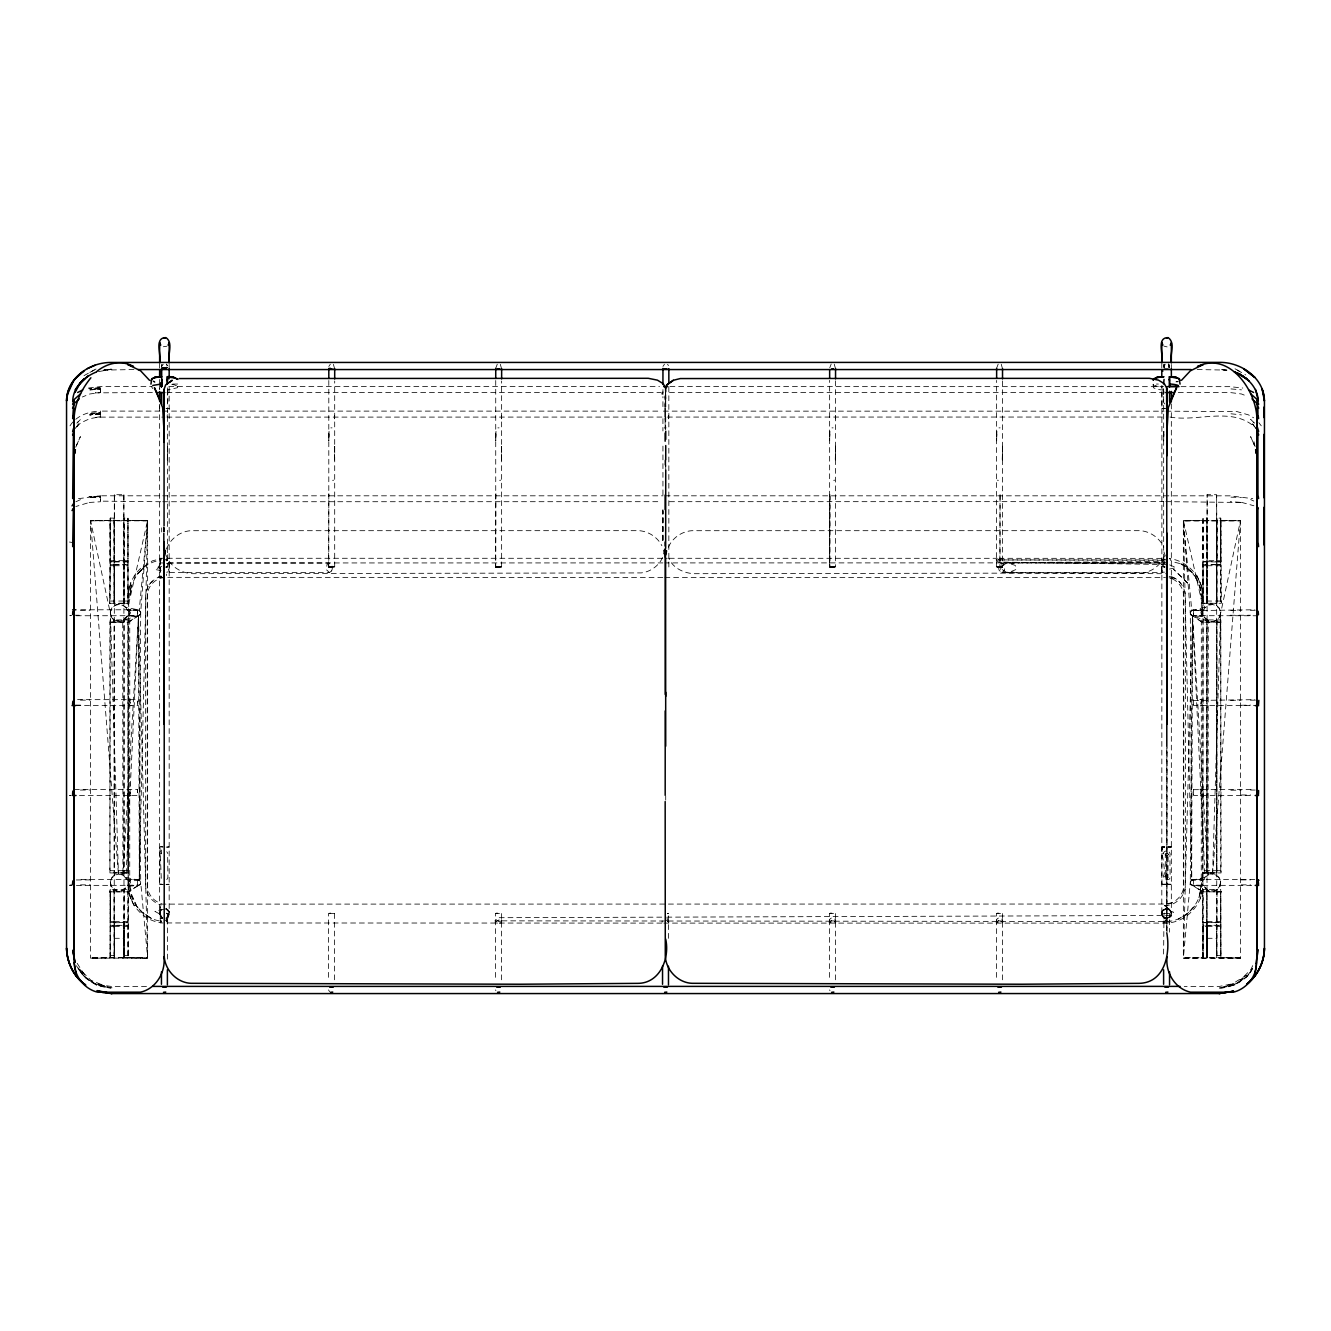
<?xml version="1.0" encoding="UTF-8"?>
<svg xmlns="http://www.w3.org/2000/svg" width="1331" height="1331" viewBox="0 0 1331 1331"><rect width="100%" height="100%" fill="white"/><g stroke="black" fill="none" stroke-linecap="round" stroke-linejoin="round"><path stroke-width="0.75" stroke-dasharray="5 3.75" d="M100.474 499.341L100.474 501.754L88.811 502.486L89.726 502.353L75.817 506.512M95.283 497.594L89.776 497.511L100.474 495.798L160.668 495.814M100.474 411.628L100.474 412.726L89.776 414.906L100.474 414.107L100.474 416.736L95.283 417.485L100.474 417.119L100.474 411.096L160.702 411.096M100.474 389.933L100.474 392.529L89.726 393.993L82.356 396.987M100.474 387.903L88.961 388.502L100.74 387.92L89.776 389.85L100.474 389.234L89.776 389.85L100.474 387.903L100.474 386.922M123.866 560.667L114.35 560.7L114.067 518.108L110.257 518.108L109.624 603.292L110.257 564.46L114.067 564.577L114.183 603.226L128.874 603.292L147.641 520.371L90.575 520.371L90.575 958.137L147.641 958.137L147.641 520.371L139.273 610.047L140.72 612.726L140.171 615.038L117.943 621.843L113.701 620.146L111.105 616.735L110.29 611.877L111.671 608.151L114.716 605.123L118.426 604.091L122.319 604.64L125.979 607.369L139.273 610.047L140.72 612.726M114.067 560.667L110.257 560.7L110.257 518.108L110.257 603.193M114.35 561.948L123.866 561.848L123.866 494.699L114.35 494.699L114.183 603.226L114.35 601.046L123.866 601.046L124.016 603.226L128.874 603.292L125.979 607.369L127.36 610.313L139.339 610.546M127.36 879.957L122.934 875.016L122.735 621.228L127.31 616.469L138.474 616.02L139.339 880.19C131.353 881.555 126.778 880.307 122.319 874.284L114.716 874.783L111.671 877.795L110.29 881.538L111.105 886.379L113.701 889.79L117.943 891.487L122.735 890.888L127.36 885.281L138.64 885.165L140.271 884.133L140.703 881.804L139.273 879.708L140.703 612.16L147.641 520.371L139.273 879.708L140.72 882.386L147.641 958.137L90.575 957.688M127.36 610.313L139.273 610.047M114.067 921.468L110.257 921.501L110.257 889.574L109.325 891.837L124.016 891.77L124.149 889.574L127.959 889.574L127.959 926.542L124.149 926.509L123.999 957.621L90.575 958.137L110.124 957.638L110.257 889.574L121.92 890.622L125.613 888.393L127.36 885.281M129.839 885.414C125.463 885.464 131.403 901.104 134.181 905.546L129.673 895.696L128.175 884.133L128.358 879.275L130.488 878.959L129.739 881.971L129.739 791.013L130.721 789.183L128.192 790.065L128.159 881.588C126.611 900.771 140.77 919.821 160.053 922.533M137.442 880.523L137.442 879.408L79.311 879.425M137.442 792.76L137.442 789.599L73.022 789.533M137.442 702.901L137.442 701.237M137.442 613.142L137.442 611.195M137.442 610.63L137.442 609.781L79.228 609.798M159.67 404.225L159.703 408.351M159.67 389.783L159.67 383.594M661.856 923.098L160.286 922.949L160.286 917.691M160.286 916.094L160.286 906.045M662.805 577.388L160.169 577.355L160.169 562.963L662.871 562.913M160.169 563.163L160.169 560.551M160.169 559.852L160.169 558.271L667.197 558.288M161.683 531.951L161.683 527.825M164.062 531.751L164.062 527.808M167.39 959.102L167.39 913.465L166.358 913.166M334.414 979.799L334.414 913.465L330.853 913.099L328.491 913.399L328.474 979.799M328.807 380.5L328.79 566.956L332.151 567.372L334.697 566.973L334.697 381.015M495.731 380.5L495.731 566.956L499.092 567.372L501.637 566.973L501.637 381.015M501.454 979.799L501.454 913.465L497.894 913.099L495.531 913.399L495.498 979.799M662.905 540.486L662.921 509.939M662.938 539.987L662.938 511.27M662.938 494.866L662.938 442.591M662.938 406.621L662.938 396.571M662.938 394.558L662.938 388.536M665.7 800.097L665.7 795.955M665.733 470.059L665.733 459.877M665.75 416.886L665.666 429.73M665.75 388.286L665.75 406.704L665.833 394.592M668.478 938.355L668.478 913.465L667.447 913.166M835.552 380.866L835.552 566.823L833.006 567.222L829.646 566.806L829.646 380.35M835.519 979.799L835.519 913.465L831.958 913.099L829.612 913.399L829.579 979.799M1002.526 380.932L1002.542 566.89L999.997 567.289L996.62 566.873L996.636 380.416M999.964 566.474L998.383 566.507L999.847 566.474L1000.047 493.651L1000.047 566.474L1002.509 566.806L996.603 566.84L1002.509 566.806L996.703 566.89L1001.295 566.54L1000.147 566.474M1002.559 979.799L1002.559 913.465L998.999 913.099L996.636 913.399L996.62 979.799M1163.66 396.571L1163.66 566.939L1164.941 567.305M1163.66 394.558L1163.66 388.536M1163.61 954.028L1164.009 913.266L1169.55 913.465L1169.55 932.133M1166.755 930.735L1166.805 746.192M1167.004 931.966L1167.104 747.09M1193.558 704.282L1193.558 705.596L1255.183 705.63M1193.558 700.489L1254.817 699.657M1258.061 615.771L1193.558 615.671L1193.558 612.393M1193.558 610.613L1254.834 609.764M1193.558 609.831L1193.558 615.671M1251.689 885.365L1193.558 885.348L1193.558 884.499M1193.558 794.574L1193.558 795.489L1251.772 795.505M1193.558 789.682L1254.734 789.533M1193.558 699.69L1193.558 705.596M1206.851 561.948L1203.041 561.848L1203.041 560.667L1206.851 560.7L1206.851 564.46L1203.041 564.577L1202.841 881.937C1204.622 903.316 1186.32 923.398 1164.791 923.098L663.919 923.098M1240.425 957.688L1207.001 957.621L1206.851 926.509L1203.041 926.542L1202.908 957.638L1183.359 958.137L1183.359 520.371L1240.425 520.371L1240.425 958.137L1183.359 958.137L1192.526 616.02L1190.829 615.038L1190.28 612.726L1183.359 520.371L1202.126 603.292L1205.021 607.369L1203.64 610.313L1191.661 610.546L1190.28 612.726M1206.851 922.749L1203.041 922.649L1203.041 921.468L1206.851 921.501L1206.851 925.261L1203.041 925.361L1202.908 957.638L1183.359 957.688M1203.041 601.046L1203.041 565.742L1206.851 565.725L1206.984 603.226L1202.126 603.292L1203.041 601.046L1206.851 601.046L1206.851 518.108L1203.041 518.108L1202.941 520.321L1203.008 603.226M1206.851 926.509L1207.001 957.621L1202.908 957.638L1202.425 891.837L1190.729 884.133L1190.297 881.804L1191.727 879.708L1190.297 612.16L1191.727 610.047L1183.359 520.371L1191.727 879.708L1190.28 882.386L1183.359 958.137L1240.425 958.137L1220.876 957.638L1220.743 889.574L1209.08 890.622L1205.387 888.393L1203.64 885.281L1192.36 885.165M1191.661 610.546L1205.021 607.369L1208.681 604.64L1212.574 604.091L1216.284 605.123L1219.329 608.151L1220.71 611.877L1219.895 616.286L1217.016 619.863L1216.817 872.87L1206.934 872.87L1206.851 870.69L1203.041 870.69L1202.692 872.936L1206.934 872.87L1206.851 619.93L1203.041 619.93L1202.093 622.193L1190.729 614.473L1190.297 612.16M1190.729 614.473L1192.36 615.521L1203.64 615.637L1208.265 621.228L1208.066 875.016L1203.64 879.957L1191.661 880.19L1192.526 616.02L1203.69 616.469L1208.265 621.228L1213.057 621.843L1217.299 620.146L1219.895 616.735L1220.71 611.877M1216.817 872.87L1216.85 622.109L1216.933 619.93L1220.743 619.93L1221.076 872.936L1202.692 872.936L1216.817 872.87L1216.65 870.69L1207.134 870.69L1206.934 872.87M1220.743 922.416L1216.933 922.533L1220.743 922.749L1220.743 921.501L1216.933 921.468M1208.265 621.228L1192.526 616.02L1208.066 875.016L1212.574 874.184L1240.425 520.82L1220.86 520.321L1221.376 603.292L1202.126 603.292L1216.817 603.226L1216.65 601.046L1207.134 601.046L1206.984 603.226L1207.134 494.699L1216.65 494.699L1216.933 561.848L1220.743 561.948L1220.743 518.108L1216.933 518.108L1216.65 560.7L1207.134 560.667M1220.743 922.749L1220.743 889.574M123.866 494.699L123.999 957.621L147.641 958.137L138.474 616.02L122.934 875.016L118.426 874.184L90.575 520.82L123.999 520.305L124.149 518.108L127.959 518.108L127.959 561.848L124.149 561.948L124.149 565.725L127.959 565.742M662.938 418.683L662.921 430.961M665.167 428.931L665.201 416.62M1220.743 561.948L1220.86 520.321M114.2 520.305L114.067 561.848L110.257 561.948L110.14 520.321L90.575 520.82L111.105 616.735M127.959 560.667L124.149 560.7L124.149 518.108L124.016 603.226L124.149 564.793L127.959 564.677L127.992 603.226L128.874 603.292L109.624 603.292M162.216 917.858L159.637 912.683L159.637 403.376M334.081 566.973L328.491 566.84L334.397 566.806L328.607 566.89L328.857 493.635M500.057 566.524L495.598 566.873L501.371 566.773L495.531 566.84L501.438 566.806L495.631 566.89L495.897 493.635M662.755 540.436L662.871 509.906M665.084 408.234L665.134 396.339L665.184 408.467M834.138 566.524L829.662 566.873L829.962 493.635L829.928 566.973L835.452 566.773L829.596 566.823L835.202 566.973M1169.516 569.052L1176.122 567.638L1168.917 564.577L1000.862 562.081L998.167 561.981L996.253 559.918L996.27 558.355L997.385 558.305L1165.107 558.355M1161.813 912.683L1162.911 916.626L1165.008 918.124L1167.354 918.323L1171.047 915.246L1170.232 910.604L1167.154 908.857L1163.061 910.288L1161.813 914.197L1162.495 911.103L1166.505 908.823L1168.784 909.389L1171.347 913.033L1170.664 916.144L1166.638 918.407L1164.375 917.858L1161.813 914.197L1161.896 385.657L1161.896 408.351L1165.756 408.501M1165.407 855.201L1165.274 853.97L1165.34 877.678L1166.572 878.393L1167.953 877.512L1168.119 854.652L1166.854 855.949L1165.207 853.97L1167.27 853.121L1168.052 854.652M661.723 917.159L497.711 917.708L495.082 920.836L1165.723 921.551C1186.437 921.435 1203.058 901.836 1201.261 881.505L1201.327 596.355L1199.713 585.756L1194.855 576.007L1199.713 585.756L1201.327 596.355C1200.961 585.806 1196.419 575.508 1188.383 568.553C1184.74 562.031 1170.332 563.695 1169.982 558.82L1169.333 558.554C1187.635 560.734 1203.008 577.288 1202.675 595.922L1201.344 585.84L1196.819 575.658L1201.344 585.84L1202.841 596.138M1203.64 879.957L1205.021 877.029L1208.681 874.284L1212.574 873.735L1216.284 874.783L1219.329 877.795L1220.71 881.538L1219.895 885.93L1217.016 889.507L1216.767 957.621L1216.65 925.261L1207.134 925.361L1207.001 957.621L1206.851 925.594L1203.041 925.461L1203.041 889.574L1206.851 889.574L1207.001 957.621L1207.134 494.699M1216.65 564.46L1207.134 564.577L1206.984 603.226L1206.851 564.793L1203.041 564.677M1220.743 564.46L1216.933 564.577L1216.817 603.226L1216.933 518.108M114.35 494.699L114.233 957.621L114.067 889.574L111.105 885.93L110.29 881.538M1202.908 957.638L1203.041 926.542M138.64 885.165L128.575 891.837L128.092 957.638L147.641 957.688M497.511 923.098L495.731 922.915L495.082 920.836M662.106 922.233L662.123 920.836M829.146 922.233L829.812 919.189L831.775 917.708L835.569 919.588L835.635 922.732L829.146 922.233L833.056 919.904L835.885 922.034M996.187 922.233L996.852 919.189L998.816 917.708L1002.609 919.588L1002.676 922.732L996.187 922.233L1000.097 919.904L1002.925 922.034M129.756 703.018L129.739 614.905C125.197 592.212 135.163 563.213 161.084 560.235L161.334 558.571L152.399 560.833L139.738 569.169L135.063 574.443L131.22 581.531L128.442 592.345L128.175 885.448M1220.71 881.538L1219.895 886.379L1217.299 889.79L1213.057 891.487L1208.265 890.888L1203.69 886.13L1192.526 885.664L1190.829 884.699L1190.28 882.386L1192.526 616.02L1205.021 877.478L1191.661 880.19M1168.285 922.899L1169.666 922.466L1169.916 920.669L1168.984 921.168M140.703 612.16L140.271 614.473L138.64 615.521L127.36 615.637L125.613 618.732L121.92 620.978L110.257 619.93L109.891 622.176L109.924 872.936L128.308 872.936L127.959 619.93L124.149 619.93L124.066 872.87L114.183 872.87L114.067 619.93L111.105 616.286L110.29 611.877M1168.818 364.112L1168.984 367.672M1201.261 884.15L1198.998 897.527C1200.678 891.67 1199.963 886.479 1202.841 884.083M124.149 619.93L124.033 622.109L109.891 622.176L124.033 622.109L123.866 619.93L114.35 619.93L114.15 622.109L114.067 619.93M1216.933 889.574L1216.767 957.621L1216.65 494.699M496.579 913.166L495.531 913.399L501.454 913.465M830.66 913.166L829.612 913.399L835.519 913.465M997.684 913.166L996.636 913.399L1002.559 913.465M1164.675 913.166L1163.627 913.399L1169.55 913.465M1002.31 558.271L1002.692 559.935M127.959 889.574L128.092 957.638L127.959 925.461L124.149 925.594L123.999 957.621L124.149 889.574L123.999 957.621L123.866 925.361L114.35 925.261L114.233 957.621L114.067 889.574M166.342 920.553C168.754 917.142 171.815 911.286 166.442 908.84L166.758 907.293M171.766 384.409A13.377 3.078 0 0 1 174.943 385.075C178.82 387.937 177.722 381.065 177.572 387.67L167.44 390.05L167.423 387.704M1163.743 366.607L1163.91 364.844L1164.708 368.171L1163.926 367.24M1166.688 923.048L1163.227 922.45L1163.46 919.754L1163.377 921.085L1165.723 921.551L1166.339 918.856L1171.147 915.944L1166.339 918.856L1162.346 916.527L1162.146 910.986L1167.337 907.309L1167.503 906.128L1164.475 905.629L1167.636 907.725L1167.819 910.055L1173.493 912.184L1170.382 915.462L663.803 917.159M1201.261 794.707L1200.579 795.838L1202.692 795.888L1202.575 789.35L1199.93 789.316L1202.575 789.35M1201.261 614.939L1200.579 616.07L1202.675 616.12L1203.041 518.108M1201.261 704.814L1200.579 705.929L1202.675 705.979L1202.692 699.59L1199.93 699.407L1201.044 699.474L1201.261 701.187M167.54 560.65L167.773 558.371L166.392 558.321M169.17 387.288L169.17 912.85L166.774 917.541M129.739 611.228L130.721 609.415L128.525 609.482L128.292 615.987L131.07 615.671M129.739 701.104L130.721 699.291L128.525 699.357L128.292 705.863L131.07 705.546M1161.447 914.347L1162.945 909.905L1166.156 908.408L1169.117 909.14L1164.459 908.907L1162.146 910.986L1161.464 914.48L1162.978 917.309L1166.339 918.856M109.924 872.936L110.257 619.93M334.464 368.155L333.399 364.328M501.404 368.155L500.34 364.328M835.319 368.005L834.254 364.195M1002.31 368.071L1001.245 364.245M1169.333 368.138L1168.269 364.328M1219.895 616.735L1240.425 520.82L1183.359 520.82L1240.425 520.82M1219.895 886.379L1220.627 881.638L1219.329 878.26L1216.002 875.099L1212.574 874.184L1220.627 611.977L1219.329 608.6L1216.002 605.455L1212.574 604.54L1208.066 605.355L1205.021 607.818M1169.167 367.339L1169.5 365.709M167.107 416.22L167.357 414.706M1163.943 364.744L1164.375 367.905L1164.043 364.528M168.954 565.159L168.97 563.412L166.541 563.462M1164.459 572.147L1162.03 572.197L1162.046 570.433M160.319 911.103L159.653 914.197L160.901 910.288M159.304 913.548L161.766 909.256L159.304 912.85L161.317 917.741L159.67 915.628M1164.109 364.411L1164.425 367.938M161.167 853.154L160.968 853.986C163.979 849.378 156.026 845.335 163.097 846.949L159.92 846.932M139.339 880.19L125.979 877.478L138.474 616.02L140.72 882.386L140.171 884.699L138.474 885.664L127.31 886.13L122.735 890.888M161.434 921.002L161.134 922.25L161.384 920.886M1163.56 390.05L1161.231 389.867A13.377 3.078 0 0 1 1156.057 388.968L1153.428 387.704L1153.128 384.027L1158.353 384.06M501.488 919.588L501.554 922.732L499.741 923.098M666.914 917.991L668.844 922.034L666.781 923.098M128.292 615.987L130.588 612.876L128.525 609.482M128.159 794.59L128.808 795.788L130.588 792.644L128.525 789.25M161.683 366.441L163.231 364.195M328.807 366.441L330.338 364.195M662.954 366.424L664.485 364.195M169.17 564.161L169.17 571.565L166.674 572.23M1161.83 571.448L1161.83 564.045L1164.326 563.379M76.349 445.752L80.392 436.618L75.734 447.199M1164.326 364.178L1163.843 367.04M159.504 576.805L158.123 577.238L163.497 575.791C153.597 577.371 145.528 586.156 145.611 596.338L145.628 885.664C145.977 894.765 152.466 902.584 161.167 905.03M1163.227 922.45L1165.923 919.921L1169.899 921.668M1252.687 965.64L1251.024 969.317L1240.276 980.248L1246.298 975.224L1231.774 984.291L1226.583 985.755L1234.17 983.426L1219.595 986.387L1184.241 986.387M166.308 560.883L167.773 558.371M160.685 910.038L159.304 912.85L160.053 916.377L162.532 918.457L160.136 918.323L164.678 918.773M166.392 549.038C170.252 538.972 179.918 531.352 190.766 530.703L639.046 530.67C648.613 531.368 657.514 537.175 661.89 545.727M668.378 547.207C672.388 537.94 681.788 531.352 691.854 530.703L1140.135 530.67C1150.317 531.335 1159.417 537.974 1163.81 547.091M167.723 408.501L166.009 408.501L169.17 408.351L166.175 408.334M165.926 918.057L167.789 922.117L165.976 923.082M662.605 557.489C658.961 565.791 650.21 571.997 641.193 572.912L192.629 573.694C181.083 573.245 169.985 566.324 166.059 555.193M1164.592 555.776C1161.031 564.86 1152.03 571.947 1142.281 572.912L693.717 573.694C683.602 573.062 672.87 568.021 668.794 558.255M169.569 914.414L166.525 918.323L168.322 916.909M127.36 615.637L122.735 621.228M829.662 566.873L834.454 566.557L831.393 566.507M495.065 922.233L498.992 919.904L501.804 922.034M1252.587 968.652C1246.215 981.28 1232.24 987.136 1218.797 988.467L1234.569 985.007L1247.247 976.488L1251.606 970.166M1252.438 968.286C1246.132 980.648 1232.456 986.687 1219.163 987.785L1234.236 984.591L1246.997 976.189L1251.706 970M1201.743 699.474L1200.678 703.716L1202.675 705.979M332.018 427.867L330.87 427.867M499.058 427.867L497.894 427.867M666.082 427.867L664.934 427.867M833.123 427.867L831.975 427.867M1000.13 427.867L998.982 427.867M76.666 426.635L78.712 423.89L76.532 426.802M69.994 425.837C76.366 415.588 88.911 411.346 100.474 411.096M1163.494 560.717L1163.477 558.305M74.253 429.497L77.348 425.837M160.618 564.211L157.94 567.256L161.65 568.853M997.019 566.64L1002.542 566.89M1169.55 917.808L1171.047 916.21L1171.047 911.02L1168.917 909.056L1164.459 908.907M331.552 570.982L329.406 572.563L168.055 572.58M76.749 426.885L80.509 422.975L89.726 418.699L100.474 416.736M76.832 423.191L80.609 419.332L77.248 422.742M497.278 364.195L495.847 367.955M831.193 364.045L829.762 367.822M998.183 364.112L996.753 367.872M1165.207 364.178L1163.776 367.955M149.155 584.475L153.714 579.967M329.522 567.089L328.557 566.873L331.535 566.474M499.391 567.156L495.614 566.873L498.576 566.474M829.945 566.657L833.456 567.156M1165.207 876.447L1166.339 875.399L1168.019 877.512M162.449 884.383L159.67 884.233L161.65 884.2M1162.812 884.383L1171.396 884.233L1161.93 884.233L1161.896 847.098L1171.396 847.082L1166.472 846.949M166.808 917.708L169.17 913.033L166.608 909.389M1002.975 558.454L998.533 559.952L996.27 558.355M996.669 566.873L998.317 566.507M167.59 554.777L167.59 566.973L166.625 567.289M501.122 566.973L495.531 566.84L496.563 567.089M1002.376 566.939L996.703 566.89L997.684 567.089M332.351 567.156L328.607 566.89L333.016 566.524M167.373 566.823L165.709 567.139L166.824 567.023M1153.195 384.226L1153.411 386.306L1159.201 384.409M138.64 615.521L128.907 622.193L109.891 622.176M140.271 614.473L128.075 622.126M124.016 891.77L123.866 889.574L114.35 889.574L114.2 891.77L109.325 891.837L128.575 891.837L140.271 884.133M1202.841 614.323L1202.143 609.432L1200.412 611.911L1202.675 616.12M167.041 566.973L166.325 566.557M1002.443 566.773L1000.862 567.139M1164.908 566.54L1163.627 566.823L1164.542 566.573M1170.265 847.098L1170.964 846.949M128.475 885.78L130.538 882.303L128.358 879.275M84.003 375.641L96.764 368.604L87.197 373.878M1164.741 567.089L1164.342 567.056M167.19 913.299L166.325 913.715L167.39 913.465M668.278 913.299L667.413 913.715L668.478 913.465M1163.627 566.823L1164.592 566.74M75.9 501.754L80.609 499.574M161.766 566.424L154.962 569.485L164.462 571.199M128.292 795.755L131.07 795.439M165.077 560.002L167.157 559.17M1162.945 563.03L1001.594 563.046L999.448 564.627A4.808 3.078 90 0 0 999.182 570.35L1001.91 572.58L1162.712 572.596M331.552 570.982A4.808 3.078 90 0 0 331.818 565.259L329.09 563.03L326.96 564.61L326.444 569.718L329.406 572.563M1001.91 572.58L1004.04 570.999L1004.789 568.47L1003.358 563.645L1001.594 563.046M166.225 921.501L167.739 920.919M71.807 884.932L69.511 885.281L73.238 885.398M334.414 913.465L328.491 913.399M1006.885 562.813L1002.809 565.625L1002.659 569.851L1007.151 572.912L1013.357 572.13L1002.725 572.347L1000.679 569.552L1001.195 564.926L1002.842 563.296L1006.852 562.614L1164.858 561.499M166.824 346.226L163.397 346.742M1217.016 619.863L1212.608 621.427L1209.08 620.978L1205.387 618.732L1203.64 615.637M1203.041 619.93L1202.841 881.937L1202.492 879.092L1200.412 881.471L1202.442 885.764M1178.384 381.698L1176.005 381.897M501.754 921.002L498.36 921.534M667.313 921.485L668.778 921.002M835.818 921.002L829.146 920.836M1002.859 921.002L996.187 920.836M70.36 885.398L71.375 885.132M1002.725 572.347L1008.016 572.812L1015.786 569.618L1016.418 567.156L1015.037 565.342L1006.852 562.614L1165.59 562.863L664.951 562.913M169.004 408.501L166.791 408.501M163.646 909.372L154.862 911.352L161.966 915.279M1163.876 884.2L1171.363 884.233L1168.235 884.383L1169.949 884.383M829.646 566.806L835.552 566.823M70.293 615.721L71.375 615.504L69.711 615.687M78.479 498.659L100.474 495.798M1164.908 408.318L1161.946 408.367L1163.244 408.501M1162.296 884.233L1164.675 884.383L1161.93 884.233L1163.244 884.383M133.949 369.552L104.018 370.101L111.288 369.153L103.236 370.251M98.394 371.632L112.203 369.203L104.018 370.101M164.661 577.571C155.095 578.003 147.275 586.638 147.192 596.105L147.209 885.281C147.408 893.617 153.215 901.253 161.284 903.45M1190.729 884.133L1203.041 891.737M88.478 388.036L100.474 386.589L152.25 386.589M1164.475 905.629C1175.572 905.845 1185.289 896.345 1185.389 885.281L1185.372 595.955C1184.939 587.137 1178.784 578.103 1169.833 576.29L1176.371 579.052L1181.113 583.777M69.445 542.033L71.957 542.416M332.567 480.308L333.682 480.192M499.607 480.308L500.706 480.192M833.688 480.308L834.787 480.192M168.721 408.351L169.137 408.351M167.723 884.383L166.009 884.383L169.17 884.233L166.175 884.217M100.474 414.107L89.776 414.906L100.74 412.743L88.961 413.459L100.474 412.726M69.495 795.439L71.342 795.306M69.861 795.489L70.826 795.422M168.688 884.383L166.791 884.383M1163.261 559.985L1164.775 559.902L996.253 559.918M1202.143 609.432L1199.93 609.548L1201.261 611.312M110.257 564.793L114.067 564.677M1203.041 561.749L1206.851 561.632M1216.933 561.749L1220.743 561.632M1203.041 922.533L1206.851 922.416M329.972 566.524L333.349 566.557L330.288 566.507M497.045 566.524L500.389 566.557L497.328 566.507M831.11 566.524L832.773 566.474M124.149 922.749L127.959 922.649L124.149 922.416M1220.743 925.261L1216.933 925.361L1220.743 925.594L1220.876 957.638L1220.777 891.77L1221.675 891.837L1202.425 891.837M1202.492 879.092L1199.946 879.159L1201.011 879.225L1201.261 881.505M1183.359 520.82L1202.941 520.321L1203.041 561.848M1230.876 610.447L1241.357 610.214M100.474 496.363L88.961 496.579L100.74 496.38L89.776 497.511L100.474 497.445M168.738 846.949L167.19 847.132M1191.727 610.047L1203.64 610.313M1230.576 700.339L1240.991 700.173M1241.141 705.264L1250.558 705.114M1230.876 790.248L1241.158 790.082M1191.727 879.708L1203.64 879.508M165.992 559.918L167.623 559.885M1162.861 846.949C1159.284 846.316 1167.121 872.687 1163.244 876.081L1164.741 879.824L1168.951 879.508A3.494 3.494 0 0 0 1170.132 876.647L1169.899 855.7A3.494 3.494 0 0 0 1168.019 851.208L1165.706 851.058A3.494 3.494 0 0 0 1163.394 853.138L1163.194 853.986C1160.615 843.871 1161.447 847.88 1168.385 847.132M124.016 603.226L123.866 564.677L114.35 564.793L114.183 603.226L114.067 518.108M1207.134 561.749L1216.65 561.632M114.35 922.749L123.866 922.649L114.35 922.416M114.35 925.594L123.866 925.461M1216.65 922.416L1207.134 922.533L1216.65 922.749M76.3 879.957L89.942 879.891M1216.933 565.742L1220.743 565.725M76.3 615.754L137.442 615.704L137.442 609.781M124.149 921.501L127.959 921.468M1216.933 926.542L1220.743 926.509M80.359 610.297L89.909 610.247M1230.094 615.271L1250.641 615.238M80.442 700.156L89.942 700.123M80.359 790.048L89.759 790.015M172.647 384.06L177.872 384.043M1207.134 565.742L1216.65 565.725M1163.344 846.949L1164.276 846.949M76.399 885.381L137.442 885.331L137.442 879.408M114.35 921.501L123.866 921.468M1207.134 926.542L1216.65 926.509M166.159 847.132L169.02 846.949M1168.618 846.949L1171.23 846.932M1167.37 846.949L1170.431 846.932L1162.296 846.949M80.542 884.865L90.042 884.849M1197.201 369.552L1226.583 370.085M168.821 386.589L659.51 386.622M669.909 386.622L1162.662 386.656M1181.046 386.656L1229.844 386.656L1242.788 388.036M152.383 392.529L95.283 392.861L100.474 392.529L100.474 386.589M166.924 392.529L661.191 392.529M669.493 392.529L1161.68 392.545M1178.301 392.545L1230.227 392.545L1241.54 393.993L1247.064 396.239M162.781 411.096L661.341 411.129M663.42 411.129L1164.043 411.179M1166.122 411.179L1236.898 411.562L1248.628 414.939L1253.602 417.784M100.474 417.119L164.844 417.119M166.924 417.119L665.35 417.069M667.413 417.069L1167.919 417.036M1169.999 417.036C1196.802 422.127 1232.123 406.454 1254.517 426.885M162.748 495.814L663.071 495.814M665.151 495.814L1229.844 495.831L1252.787 498.659M160.702 501.737L100.474 501.138M162.765 501.737L661.191 501.687M669.493 501.687L1163.76 501.637M1165.84 501.637L1242.455 502.486L1230.227 501.637M90.575 520.82L147.641 520.82L128.059 520.321M669.277 558.288L997.385 558.305M168.288 563.013L329.09 563.03M664.884 577.388L1165.457 577.404M110.257 601.046L114.067 601.046M124.149 601.046L127.959 601.046L127.992 603.226L127.959 518.108L127.959 601.046M1216.933 601.046L1220.743 601.046L1221.376 603.292M1250.541 610.297L1255.249 610.28M74.187 615.238L80.459 615.238M1221.109 622.176L1206.967 622.109L1207.134 619.93L1216.65 619.93L1216.85 622.109L1221.109 622.176L1202.093 622.193L1192.36 615.521M1250.458 700.156L1256.897 700.156M75.8 705.114L80.542 705.114M1250.541 790.048L1255.249 790.048M79.477 795.505L137.442 795.472L137.442 789.599M110.257 870.69L114.067 870.69M124.149 870.69L127.959 870.69L128.308 872.936L114.183 872.87L114.35 870.69L123.866 870.69L124.066 872.87L128.308 872.936M1216.933 870.69L1220.743 870.69L1221.076 872.936M1254.817 879.425L1193.558 879.442L1193.558 885.348M161.267 878.36L159.97 847.048L159.67 884.25L163.53 884.383M114.35 938.288L123.866 938.288M1207.134 938.288L1216.65 938.288M110.257 955.425L114.067 955.425M124.149 955.425L127.959 955.425M1216.933 955.425L1220.743 955.425M146.493 986.404L111.138 986.404L102.005 985.173L97.113 983.509L104.5 985.805L90.941 980.248L79.827 969.417L84.918 975.44L76.882 962.879M1162.296 408.334L1164.675 408.501M999.681 559.985L1164.791 560.251M1241.241 884.849L1250.558 884.865M160.469 884.233L161.018 884.383M1153.411 386.306L1163.577 386.323M114.35 565.725L123.866 565.742M75.784 705.596L137.442 705.646L137.442 699.673L75.717 699.64M1241.39 794.973L1250.641 794.99M1241.074 879.891L1250.458 879.924M1207.134 921.468L1216.65 921.501M114.35 926.509L123.866 926.542M1008.016 572.812L1165.657 573.728M1220.743 560.7L1216.933 560.667L1216.8 520.305L1216.817 603.226L1216.65 564.793L1207.134 564.677M110.257 565.725L114.067 565.742M110.257 926.509L114.067 926.542M1216.65 561.948L1207.134 561.848L1206.851 518.108M114.35 564.46L123.866 564.577M114.35 561.632L123.866 561.749M1207.134 925.461L1216.65 925.594M127.36 879.508L139.273 879.708M123.999 520.305L147.641 520.82M124.149 564.46L127.959 564.577M124.149 925.261L127.959 925.361M110.257 925.261L114.067 925.361L110.257 925.594L110.124 957.638L110.223 891.77L110.257 922.749L114.067 922.649L110.257 922.416M1216.933 564.677L1220.743 564.793L1220.743 603.193M124.149 561.632L127.959 561.749M110.257 561.632L114.067 561.749M1230.992 497.162L1241.49 497.511M498.243 567.172L495.847 566.973L501.637 566.973M331.219 567.172L328.807 566.973L334.697 566.973M128.292 705.863L130.588 702.751L128.525 699.357M830.927 567.106L832.324 567.172M1230.992 388.918L1241.49 389.85M1167.121 346.909L1163.976 346.127M1177.719 381.764L1176.221 381.315M1226.982 370.101L1219.995 369.369L1227.182 370.617M1230.992 413.791L1241.49 414.906M997.318 480.192L998.433 480.308M1164.109 567.006L1165.008 567.122M1167.037 918.773L1162.346 916.527M1241.54 502.353L1253.885 505.763M1169.134 576.273L1176.471 579.151M1169.117 577.77L1172.295 578.519L1169.716 577.87C1177.885 580.2 1183.642 587.903 1183.791 596.371L1183.808 885.564C1183.625 894.349 1176.787 902.002 1168.335 903.899L1172.245 902.751L1165.058 904.032L160.286 904.115L160.286 922.949M1010.412 562.797L1014.006 563.695M155.012 381.897L153.198 381.731L153.864 380.799M159.121 920.836C142.051 917.725 129.29 901.42 129.689 884.183L131.287 895.663L136.145 904.731L130.588 892.136M164.977 908.857L167.041 909.572L169.17 912.85M1166.023 560.018L1163.261 558.571M1250.658 499.574L1253.785 501.022M152.766 388.569L151.268 386.306M666.032 919.904L668.844 922.034M164.977 919.887L167.789 922.117M1202.692 795.888L1200.695 793.609L1201.743 789.366L1201.261 791.08M1239.377 371.249L1234.552 368.521L1245.666 374.926M165.976 908.724L169.32 912.118M83.753 975.939L96.448 984.574L112.203 987.868C98.727 986.72 84.685 980.764 78.479 968.003M162.848 918.124L160.752 916.626L159.637 912.683M153.481 381.182L154.912 382.296M125.979 607.818L122.934 605.355L118.426 604.54L114.998 605.455L111.671 608.6L110.373 611.977L118.426 874.184L114.998 875.099L111.671 878.26L110.373 881.638L111.105 886.379M1208.265 890.888L1203.64 885.281M1164.741 403.942L1163.294 401.962L1163.227 396.272M1168.917 909.056L1171.729 913.532L1170.798 910.687M166.442 908.84L169.054 911.352L169.553 914.547M1254.018 422.742L1250.658 419.332L1254.418 423.191M1253.918 425.837L1255.832 428.249M667.546 364.328L668.495 365.543M166.292 364.328L167.34 365.709M1258.893 422.726L1261.272 425.837M329.572 991.678L328.524 989.898M1254.734 426.802L1252.538 423.89L1256.647 429.381M79.294 970C85.766 981.13 98.378 987.286 111.005 988.035L96.631 985.256L84.003 976.738L78.662 968.852M76.416 965.707L79.294 970.465M1168.518 363.862L1169.45 365.443M166.525 363.979L167.29 365.576M1162.645 566.474L1161.83 564.045M168.355 569.136L169.17 571.565M1254.484 445.436L1250.608 436.618L1254.651 445.752M829.646 989.898L829.978 990.746M495.565 989.898L495.897 990.746M1163.893 551.849L1165.34 556.075M166.442 918.789L166.991 920.936M1253.985 441.709L1255.266 447.199M129.739 794.69L129.956 795.921M129.739 614.905L129.956 616.153M129.956 706.029L129.739 704.781L129.739 791.013M166.491 574.094L166.525 575.574M835.502 415.538L835.519 418.849M167.773 389.334L167.906 400.747A3.494 3.494 0 0 1 166.724 403.626M668.461 415.538L668.495 418.849M501.421 415.538L501.454 418.849M334.38 415.538L334.414 418.849M1163.211 388.436L1163.227 394.325M665.6 392.379L665.616 407.835M665.783 461.424L665.816 469.66M665.151 395.157L665.184 406.72M665.084 418.233L665.117 428.299M665.184 460.476L665.217 468.512M164.046 527.026L164.062 533.016M110.14 520.321L110.257 560.7M668.844 566.973L668.844 387.171M665.134 459.877L665.134 468.163M167.59 552.748L167.59 389.218M163.763 526.91L163.829 533.282M1220.743 518.108L1220.743 601.046M1220.743 619.93L1220.743 870.69M1206.851 619.93L1206.851 870.69M1206.851 889.574L1206.851 955.425L1203.041 955.425L1203.041 889.574M1193.558 789.549L1193.558 795.489M1171.33 364.461L1171.33 368.604M1171.33 403.875L1171.33 912.85M1166.821 747.972L1166.838 931.567M1161.797 363.945L1161.797 368.088M169.17 364.461L169.17 368.604M160.169 560.8L160.169 561.981M160.169 558.271L160.169 577.355M159.637 363.945L159.637 368.088M159.67 379.451L159.637 388.852M127.959 619.93L127.959 870.69M100.474 496.047L100.474 500.04M166.724 879.508A3.494 3.494 0 0 0 167.906 876.647L167.673 855.7A3.494 3.494 0 0 0 166.708 851.773M167.573 446.334L167.307 461.574L167.573 446.334M334.68 446.334L334.43 461.574L334.68 446.334M501.621 446.334L501.354 461.574L501.621 446.334M835.535 446.201L835.286 461.441L835.535 446.201M1002.526 446.251L1002.26 461.491L1002.526 446.251M328.89 436.734L328.79 440.894L329.056 430.911L328.89 436.734M495.814 436.734L495.731 440.894L495.997 430.911L495.814 436.734M829.729 436.585L829.646 440.744L829.912 430.778L829.729 436.585M996.719 436.651L996.636 440.811L996.886 430.828L996.719 436.651M1163.743 436.718L1163.66 440.877L1163.926 430.911L1163.743 436.718M1207.134 889.574L1206.984 891.77L1221.675 891.837L1216.8 891.77L1216.65 889.574L1207.134 889.574M130.654 589.334L130.139 596.404L131.486 585.058L130.654 589.334M1168.502 854.369C1164.941 860.774 1164.126 848.146 1168.502 854.369M1164.891 876.264C1166.854 883.668 1170.448 871.639 1164.891 876.264M161.85 364.627L161.517 366.275L161.85 364.627M1202.675 888.642L1200.246 898.891L1202.675 888.642M129.157 589.117L128.442 592.345L130.754 582.795L129.157 589.117M140.537 570.816L136.261 575.358L143.715 567.655L140.537 570.816M1194.739 906.062L1187.285 913.698L1178.234 919.022L1187.285 913.698L1194.739 906.062M1166.688 917.142L1165.008 918.124L1166.688 917.142M1002.193 566.973L1000.796 567.139L1002.193 566.973M830.694 567.089L829.712 566.89L830.561 567.073M1184.973 566.341L1179.349 562.847L1188.383 568.553L1195.404 576.606L1184.973 566.341M151.651 918.556L142.617 912.8L135.596 905.03L142.617 912.8L151.651 918.556M1187.651 583.094L1173.509 569.235L1187.651 583.094"/><path stroke-width="1.5" d="M72.673 498.593L73.371 435.437M73.821 400.814L73.837 949.07M163.929 956.889C165.759 972.312 155.993 988.833 140.454 992.177L97.729 992.211C84.335 989.116 74.353 976.072 74.17 962.363L74.187 416.836C75.202 402.345 81.807 388.902 90.891 377.788M159.67 398.036L159.67 391.846L159.637 401.296M161.417 387.005L161.417 385.99M161.417 385.524L161.417 384.659M161.45 984.275L161.45 971.813M161.667 404.607L161.683 392.562M161.683 386.522L161.683 368.437M164.046 546.043L164.046 541.983M164.062 525.778L164.062 389.367L165.61 384.958L172.248 380.283L169.769 382.03M167.39 984.824L167.39 969.8M328.807 378.486L328.807 368.437M495.731 378.486L495.731 368.437M662.539 984.275L662.539 965.94M662.938 384.509L662.954 368.437M665.167 801.528L665.284 956.057C665.916 969.966 677.961 982.777 692.02 983.31L1021.509 984.225L1138.937 983.359C1165.008 982.96 1170.598 953.246 1166.755 932.798M665.184 795.339L665.217 710.92M665.234 694.433L665.3 557.14L666.565 550.868M665.134 546.043L665.134 541.983M665.666 939.02C669.959 958.037 660.126 983.31 637.865 983.359L520.421 984.225L190.932 983.31C176.873 982.777 164.844 969.966 164.212 956.057L164.212 557.14L165.477 550.868M665.716 746.192L665.583 558.288L663.87 550.418M665.733 470.059L665.666 547.64L664.402 554.079L665.4 548.738M665.733 459.877L665.733 445.536M665.733 439.38L665.75 431.194M668.478 984.824L668.478 966.239M829.646 378.353L829.646 370.317M996.636 378.403L996.636 368.354M1163.61 984.275L1163.61 969.8M1166.805 746.192L1166.671 558.288M1166.738 548.206L1166.821 558.355L1167.021 548.272M1167.087 724.314L1167.171 533.282M1167.204 427.384L1168.352 407.536L1176.587 387.704L1169.749 402.494M1169.55 984.824L1169.55 971.813M1169.566 401.513L1169.566 391.247M1169.583 386.988L1169.583 384.326M1257.179 948.637L1257.163 400.398M72.673 546.625L73.371 508.558M150.935 384.127L151.834 378.586L151.135 380.766M159.653 362.93C161.7 355.66 153.78 337.325 165.959 337.641C173.712 342.866 167.257 355.094 169.17 362.897M665.134 441.243L665.151 433.041M665.201 416.62L665.184 408.467M1161.813 362.93C1163.86 355.66 1155.957 337.325 1168.136 337.641C1175.889 342.866 1169.417 355.094 1171.33 362.897M1166.821 435.27L1166.671 388.286L1166.821 455.801M1166.938 558.388L1166.954 548.272M161.417 385.241L161.417 386.323L161.9 379.435M1163.577 383.977L1164.059 379.435M1166.755 547.64L1166.838 388.286L1164.326 383.711L1158.502 380.15L1149.368 378.303L680.274 378.553L673.336 380.283L666.698 384.958L665.666 387.887M72.673 418.649L73.371 408.284M167.34 380.433L167.007 376.723C172.714 375.525 183.362 382.446 174.71 377.788L167.623 377.239L167.423 383.977L166.974 379.468M1177.702 386.323L1169.583 386.323L1169.167 376.723L1179.15 378.57L1180.065 384.127M1258.161 880.872L1258.577 884.416M1258.161 611.245L1258.477 614.672M1258.594 546.625L1258.277 543.547M1167.071 956.889C1165.241 972.312 1175.007 988.833 1190.546 992.177L1233.271 992.211C1245.433 989.332 1255.566 978.035 1256.314 965.408M1258.594 418.649L1258.277 416.254M1255.216 972.013L1256.83 962.363L1256.813 416.836C1255.366 389.118 1228.463 351.184 1197.434 366.574L1203.224 364.578L1190.363 370.833L1181.479 380.333M75.168 450.444L74.586 453.705L75.401 449.695M1255.798 963.927L1258.294 949.785M1258.594 498.593L1258.277 496.496M72.706 401.296C73.039 387.188 84.069 376.889 96.431 371.965M1153.112 380.134L1153.977 378.586L1153.378 379.768M72.606 431.444L74.336 425.77M72.556 435.037L73.687 431.344M1179.948 380.45L1179.632 379.135L1175.273 377.089L1169.783 377.239L1169.583 383.977L1171.929 384.16A13.377 3.078 0 0 1 1177.103 385.075L1178.234 385.458M72.606 404.325L74.336 399.367L80.609 393.743M72.556 408.284L74.253 403.443L79.244 398.884M662.123 393.926L662.788 392.096M1163.211 393.926L1163.876 392.096M72.623 614.506L72.839 611.312M72.573 794.357L72.822 791.063M72.54 704.548L72.856 701.237M72.523 884.333L72.822 880.922M161.883 385.574L161.517 386.373L161.833 382.746L160.435 382.995L161.317 386.672M1162.695 371.216L1162.861 371.066M75.002 392.512L79.976 383.378L84.818 378.603L79.394 384.027L88.345 375.592M168.072 345.162L169.187 342.699L169.17 362.381M1170.248 345.162L1171.363 342.699L1171.33 362.381M159.77 371.066L159.67 377.405L159.637 370.168M1258.594 790.514L1258.494 794.474M1258.827 700.356L1258.544 704.598M72.024 505.896L74.336 502.469M72.007 510.555L74.253 507.244M75.202 389.733L83.753 379.102M1247.047 984.058C1257.745 975.307 1264.001 961.93 1264.45 948.171C1264.25 961.98 1257.895 975.457 1247.047 984.058C1257.645 975.091 1264.467 962.18 1264.45 948.171L1264.45 401.03C1264.3 377.838 1240.775 361.816 1219.063 362.381L110.906 362.465C89.659 362.298 66.533 378.187 66.55 400.964L66.55 948.088C66.8 962.38 73.621 976.887 85.583 985.007C73.97 976.505 66.65 962.546 66.55 948.088C67.282 962.396 73.538 976.854 85.666 985.04M162.848 368.421L166.891 367.556L164.112 368.837L162.116 367.789L166.059 368.354L163.247 368.587M166.891 367.556L164.029 368.82L162.282 367.938L163.064 368.504M96.631 371.615C106.73 363.064 121.603 359.586 133.566 366.574L127.776 364.578L140.637 370.833L149.521 380.333M673.336 380.283L666.698 384.958M77.664 392.479L82.638 390M87.413 368.587L94.983 365.243M162.648 987.07L166.275 987.12M329.655 987.07L333.282 987.12M496.696 987.07L500.323 987.12M663.736 987.07L667.363 987.12M830.777 987.07L834.404 987.12M997.801 987.07L1001.444 987.12M1164.791 987.07L1168.435 987.12M165.743 992.077L163.497 992.294M332.75 992.077L330.521 992.294M499.791 992.077L497.561 992.294M666.831 992.077L664.602 992.294M833.871 992.077L831.625 992.294M1000.912 992.077L998.666 992.294M1167.903 992.077L1165.657 992.294M152.749 385.458L161.417 383.977M1229.944 991.811L1233.587 991.229L1219.03 993.558L112.054 993.575L103.103 992.643L97.313 991.063L112.054 993.575L97.063 990.597M1233.587 991.229L1219.03 993.558L1226.317 992.394M164.096 368.837L165.843 368.471M1168.169 369.219L1164.924 369.203M166.192 369.236L162.948 369.203M333.316 369.236L330.055 369.203M500.24 369.236L496.995 369.203M667.463 369.236L664.202 369.203M164.029 368.82L165.526 368.62M498.01 368.82L499.341 368.72L498.16 368.837M665.051 368.82L666.382 368.72L665.184 368.837M832.075 368.82L833.422 368.72L832.224 368.837M161.816 376.723L154.995 377.555C147.442 380.749 157.674 375.492 161.134 377.172M1163.976 376.723L1157.155 377.555C1149.601 380.749 1159.833 375.492 1163.294 377.172M138.008 369.552L1191.045 369.552M179.186 378.553L648.28 378.303L657.431 380.15L663.237 383.711L665.75 388.286M663.67 386.622L667.829 386.622M1166.821 386.656L1179.016 386.656M156.542 392.529L164.844 392.529M1165.84 392.545L1174.142 392.545M72.623 795.505L76.05 795.505M152.732 986.404L1180.081 986.387M72.639 609.781L75.934 609.781M1255.166 795.505L1258.56 795.505M72.007 705.58L75.784 705.596M1255.183 705.63L1258.66 705.663M1255.183 885.398L1258.66 885.431M1234.519 372.114L1240.059 374.227L1246.182 378.586L1240.708 374.926C1250.225 380.067 1257.845 389.783 1258.277 400.897L1255.549 389.467M1235.534 372.397L1240.059 374.227L1249.227 381.082M167.623 378.087L169.12 378.769M1235.684 372.58L1239.028 374.144L1234.369 371.865L1246.997 378.902M1248.628 390L1253.602 392.479M1250.658 393.743L1256.93 399.367L1258.66 404.325M1252.005 398.884L1257.013 403.443L1258.693 408.284M1258.244 508.525L1256.647 505.647L1257.895 508.558L1257.961 545.71M1162.911 345.162L1161.83 342.466L1161.797 361.866M160.752 345.162L159.67 342.466L159.637 361.866M161.251 402.494L154.413 387.704L162.648 407.536L163.796 427.384M1169.117 379.468L1169.483 380.317M1256.93 425.77L1258.66 431.444M1257.579 431.344L1258.693 435.037M74.952 962.23L72.723 950.267L75.052 962.147M1255.599 449.695L1256.414 453.705L1255.832 450.444M72.972 496.496L73.288 498.243M665.75 550.335L666.332 553.663M164.079 547.008L165.244 553.663M74.17 962.363L75.784 972.013M72.972 416.254L73.288 418.15M72.972 543.547L73.288 545.71M665.583 388.286L665.7 391.447M1263.801 407.203L1263.934 417.585M1257.895 408.284L1257.961 418.15M164.129 412.51L164.062 389.367L164.062 442.374M1263.801 507.41L1263.934 544.945M1263.801 434.422L1263.934 497.761M1257.895 435.437L1257.961 498.243M1169.583 385.141L1169.583 386.023M665.151 495.065L665.151 509.557M163.829 533.282L163.913 724.314M1171.33 368.604L1171.396 377.388M1171.33 391.43L1171.33 401.812M1166.821 692.27L1166.821 696.396M1161.797 370.168L1161.797 376.39M1002.526 368.604L1002.526 378.869M835.552 368.554L835.552 378.819M668.844 368.687L668.844 383.062M665.733 692.27L665.733 696.396M501.637 368.687L501.637 378.952M334.697 368.687L334.697 378.952M169.17 368.604L169.17 376.906M67.615 394.059L66.55 400.964C66.716 388.536 74.153 377.954 83.953 370.95L73.987 379.884L67.615 394.059M168.921 371.166L168.921 371.166M1171.147 371.166L1171.147 371.166M165.343 337.675L164.395 338.141L165.343 337.675M1167.503 337.675L1166.572 338.141L1167.503 337.675M156.326 376.889L154.928 377.172L156.326 376.889M1158.469 376.889L1157.088 377.172L1158.469 376.889M1258.71 880.257L1256.763 879.974L1258.71 880.257M331.12 368.837L329.872 368.421L331.12 368.837M1175.872 377.122L1173.709 376.69L1175.872 377.122M173.712 377.122L171.549 376.69L173.712 377.122M1251.19 374.56L1243.969 369.003L1254.867 377.472L1251.19 374.56M1263.468 394.092L1262.071 388.652L1264.45 401.03L1263.468 394.092"/></g></svg>
